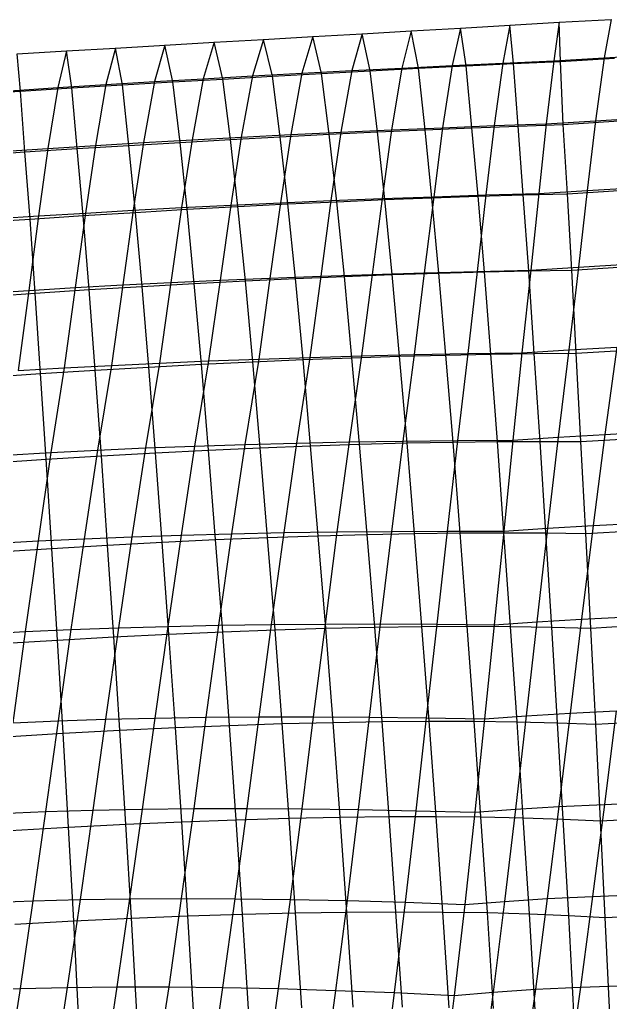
# Model space of a CAD drawing. Extents: x -429 to 429, y -1 to 209.
# Drawn here: x -304.12 to -286.93, y 173.99 to 202.62 of the extents above; entities that cross this region are included whole.
import ezdxf

# ---------------------------------------------------------------- set-up
doc = ezdxf.new("R2010")
doc.units = 0

msp = doc.modelspace()

# ---------------------------------------------------------------- linework, layer by layer
at = {"layer": 'default', "color": 5, "linetype": 'CONTINUOUS'}
for p, q in [((-291.286, 202.374, 89.369), (-289.851, 202.457, 88.312)), ((-289.851, 202.457, 88.312), (-290.054, 201.348, 88.106)), ((-289.851, 202.457, 88.312), (-288.417, 202.54, 87.256)), ((-288.417, 202.54, 87.256), (-288.569, 201.414, 87.12)), ((-288.417, 202.54, 87.256), (-288.569, 201.414, 87.12)), ((-288.417, 202.54, 87.256), (-286.903, 202.618, 86.246)), ((-286.903, 202.618, 86.246), (-287.105, 201.503, 86.036)), ((-297.024, 202.041, 93.594), (-295.59, 202.124, 92.538)), ((-295.59, 202.124, 92.538), (-295.905, 201.058, 92.181)), ((-295.59, 202.124, 92.538), (-294.155, 202.207, 91.481)), ((-294.155, 202.207, 91.481), (-294.456, 201.134, 91.143)), ((-294.155, 202.207, 91.481), (-292.721, 202.291, 90.425)), ((-292.721, 202.291, 90.425), (-292.997, 201.208, 90.117)), ((-292.721, 202.291, 90.425), (-291.286, 202.374, 89.369)), ((-291.286, 202.374, 89.369), (-291.53, 201.279, 89.105)), ((-301.328, 201.792, 96.764), (-299.894, 201.875, 95.707)), ((-299.894, 201.875, 95.707), (-300.199, 200.813, 95.374)), ((-299.894, 201.875, 95.707), (-298.459, 201.958, 94.651)), ((-298.459, 201.958, 94.651), (-298.777, 200.897, 94.297)), ((-298.459, 201.958, 94.651), (-297.024, 202.041, 93.594)), ((-297.024, 202.041, 93.594), (-297.346, 200.979, 93.233)), ((-304.197, 201.625, 98.876), (-302.763, 201.708, 97.82)), ((-302.763, 201.708, 97.82), (-303.014, 200.638, 97.566)), ((-302.763, 201.708, 97.82), (-301.328, 201.792, 96.764)), ((-301.328, 201.792, 96.764), (-301.611, 200.727, 96.463)), ((-287.105, 201.503, 86.036), (-285.631, 201.589, 84.966)), ((-292.997, 201.208, 90.117), (-291.53, 201.279, 89.105)), ((-291.53, 201.279, 89.105), (-291.807, 199.471, 88.844)), ((-291.53, 201.279, 89.105), (-290.054, 201.348, 88.106)), ((-290.054, 201.348, 88.106), (-290.305, 199.53, 87.88)), ((-290.054, 201.348, 88.106), (-288.569, 201.414, 87.12)), ((-288.569, 201.414, 87.12), (-288.789, 199.586, 86.938)), ((-288.569, 201.414, 87.12), (-288.789, 199.586, 86.938)), ((-288.569, 201.414, 87.12), (-287.105, 201.503, 86.036)), ((-287.105, 201.503, 86.036), (-287.356, 199.675, 85.808)), ((-298.777, 200.897, 94.297), (-297.346, 200.979, 93.233)), ((-297.346, 200.979, 93.233), (-297.674, 199.198, 92.915)), ((-297.346, 200.979, 93.233), (-295.905, 201.058, 92.181)), ((-295.905, 201.058, 92.181), (-296.229, 199.272, 91.865)), ((-295.905, 201.058, 92.181), (-294.456, 201.134, 91.143)), ((-294.456, 201.134, 91.143), (-294.769, 199.342, 90.837)), ((-294.456, 201.134, 91.143), (-292.997, 201.208, 90.117)), ((-292.997, 201.208, 90.117), (-293.295, 199.408, 89.83)), ((-303.014, 200.638, 97.566), (-301.611, 200.727, 96.463)), ((-301.611, 200.727, 96.463), (-301.918, 198.956, 96.186)), ((-301.611, 200.727, 96.463), (-300.199, 200.813, 95.374)), ((-300.199, 200.813, 95.374), (-300.519, 199.04, 95.075)), ((-300.199, 200.813, 95.374), (-298.777, 200.897, 94.297)), ((-298.777, 200.897, 94.297), (-299.104, 199.121, 93.985)), ((-304.407, 200.546, 98.68), (-303.014, 200.638, 97.566)), ((-303.014, 200.638, 97.566), (-303.301, 198.868, 97.318)), ((-291.807, 199.471, 88.844), (-290.305, 199.53, 87.88)), ((-290.305, 199.53, 87.88), (-290.546, 197.511, 87.681)), ((-290.305, 199.53, 87.88), (-288.789, 199.586, 86.938)), ((-288.789, 199.586, 86.938), (-289.007, 197.557, 86.774)), ((-288.789, 199.586, 86.938), (-289.007, 197.557, 86.774)), ((-288.789, 199.586, 86.938), (-287.356, 199.675, 85.808)), ((-287.356, 199.675, 85.808), (-287.598, 197.645, 85.608)), ((-287.356, 199.675, 85.808), (-285.907, 199.761, 84.699)), ((-297.674, 199.198, 92.915), (-296.229, 199.272, 91.865)), ((-296.229, 199.272, 91.865), (-296.528, 197.282, 91.596)), ((-296.229, 199.272, 91.865), (-294.769, 199.342, 90.837)), ((-294.769, 199.342, 90.837), (-295.059, 197.346, 90.576)), ((-294.769, 199.342, 90.837), (-293.295, 199.408, 89.83)), ((-293.295, 199.408, 89.83), (-293.573, 197.405, 89.583)), ((-293.295, 199.408, 89.83), (-291.807, 199.471, 88.844)), ((-291.807, 199.471, 88.844), (-292.068, 197.46, 88.618)), ((-303.301, 198.868, 97.318), (-301.918, 198.956, 96.186)), ((-301.918, 198.956, 96.186), (-302.205, 196.985, 95.95)), ((-301.918, 198.956, 96.186), (-300.519, 199.04, 95.075)), ((-300.519, 199.04, 95.075), (-300.816, 197.065, 94.822)), ((-300.519, 199.04, 95.075), (-299.104, 199.121, 93.985)), ((-299.104, 199.121, 93.985), (-299.407, 197.142, 93.72)), ((-299.104, 199.121, 93.985), (-297.674, 199.198, 92.915)), ((-297.674, 199.198, 92.915), (-297.977, 197.214, 92.645)), ((-304.668, 198.777, 98.469), (-303.301, 198.868, 97.318)), ((-303.301, 198.868, 97.318), (-303.574, 196.9, 97.104)), ((-290.546, 197.511, 87.681), (-289.007, 197.557, 86.774)), ((-289.007, 197.557, 86.774), (-289.243, 195.321, 86.599)), ((-289.007, 197.557, 86.774), (-289.243, 195.321, 86.599)), ((-289.007, 197.557, 86.774), (-287.598, 197.645, 85.608)), ((-287.598, 197.645, 85.608), (-287.856, 195.408, 85.402)), ((-287.598, 197.645, 85.608), (-286.169, 197.73, 84.469)), ((-297.977, 197.214, 92.645), (-296.528, 197.282, 91.596)), ((-296.528, 197.282, 91.596), (-296.834, 195.09, 91.332)), ((-296.528, 197.282, 91.596), (-295.059, 197.346, 90.576)), ((-295.059, 197.346, 90.576), (-295.358, 195.146, 90.317)), ((-295.059, 197.346, 90.576), (-293.573, 197.405, 89.583)), ((-293.573, 197.405, 89.583), (-293.86, 195.198, 89.336)), ((-293.573, 197.405, 89.583), (-292.068, 197.46, 88.618)), ((-292.068, 197.46, 88.618), (-292.341, 195.244, 88.389)), ((-292.068, 197.46, 88.618), (-290.546, 197.511, 87.681)), ((-290.546, 197.511, 87.681), (-290.802, 195.285, 87.477)), ((-303.574, 196.9, 97.104), (-302.205, 196.985, 95.95)), ((-302.205, 196.985, 95.95), (-302.504, 194.813, 95.715)), ((-302.205, 196.985, 95.95), (-300.816, 197.065, 94.822)), ((-300.816, 197.065, 94.822), (-301.123, 194.89, 94.572)), ((-300.816, 197.065, 94.822), (-299.407, 197.142, 93.72)), ((-299.407, 197.142, 93.72), (-299.717, 194.961, 93.459)), ((-299.407, 197.142, 93.72), (-297.977, 197.214, 92.645)), ((-297.977, 197.214, 92.645), (-298.288, 195.028, 92.379)), ((-304.92, 196.811, 98.284), (-303.574, 196.9, 97.104)), ((-303.574, 196.9, 97.104), (-303.859, 194.731, 96.89)), ((-293.86, 195.198, 89.336), (-292.341, 195.244, 88.389)), ((-292.341, 195.244, 88.389), (-292.634, 192.859, 88.144)), ((-292.341, 195.244, 88.389), (-290.802, 195.285, 87.477)), ((-290.802, 195.285, 87.477), (-291.077, 192.89, 87.256)), ((-290.802, 195.285, 87.477), (-289.243, 195.321, 86.599)), ((-289.243, 195.321, 86.599), (-289.498, 192.916, 86.409)), ((-289.243, 195.321, 86.599), (-289.498, 192.916, 86.409)), ((-289.243, 195.321, 86.599), (-287.856, 195.408, 85.402)), ((-287.856, 195.408, 85.402), (-288.134, 193.001, 85.181)), ((-287.856, 195.408, 85.402), (-286.443, 195.491, 84.237)), ((-301.123, 194.89, 94.572), (-299.717, 194.961, 93.459)), ((-299.717, 194.961, 93.459), (-300.05, 192.614, 93.184)), ((-299.717, 194.961, 93.459), (-298.288, 195.028, 92.379)), ((-298.288, 195.028, 92.379), (-298.62, 192.675, 92.099)), ((-298.288, 195.028, 92.379), (-296.834, 195.09, 91.332)), ((-296.834, 195.09, 91.332), (-297.162, 192.73, 91.051)), ((-296.834, 195.09, 91.332), (-295.358, 195.146, 90.317)), ((-295.358, 195.146, 90.317), (-295.678, 192.779, 90.043)), ((-295.358, 195.146, 90.317), (-293.86, 195.198, 89.336)), ((-293.86, 195.198, 89.336), (-294.168, 192.822, 89.073)), ((-305.188, 194.645, 98.094), (-303.859, 194.731, 96.89)), ((-303.859, 194.731, 96.89), (-304.166, 192.397, 96.661)), ((-303.859, 194.731, 96.89), (-302.504, 194.813, 95.715)), ((-302.504, 194.813, 95.715), (-302.824, 192.475, 95.466)), ((-302.504, 194.813, 95.715), (-301.123, 194.89, 94.572)), ((-301.123, 194.89, 94.572), (-301.452, 192.547, 94.307)), ((-289.498, 192.916, 86.409), (-288.134, 193.001, 85.181)), ((-288.134, 193.001, 85.181), (-288.443, 190.459, 84.93)), ((-288.134, 193.001, 85.181), (-286.738, 193.081, 83.99)), ((-286.738, 193.081, 83.99), (-287.084, 190.538, 83.687)), ((-300.05, 192.614, 93.184), (-298.62, 192.675, 92.099)), ((-298.62, 192.675, 92.099), (-299.03, 190.197, 91.718)), ((-298.62, 192.675, 92.099), (-297.162, 192.73, 91.051)), ((-297.162, 192.73, 91.051), (-297.564, 190.245, 90.672)), ((-297.162, 192.73, 91.051), (-295.678, 192.779, 90.043)), ((-295.678, 192.779, 90.043), (-296.064, 190.285, 89.676)), ((-295.678, 192.779, 90.043), (-294.168, 192.822, 89.073)), ((-294.168, 192.822, 89.073), (-294.532, 190.318, 88.732)), ((-294.168, 192.822, 89.073), (-292.634, 192.859, 88.144)), ((-292.634, 192.859, 88.144), (-292.969, 190.343, 87.84)), ((-292.634, 192.859, 88.144), (-291.077, 192.89, 87.256)), ((-291.077, 192.89, 87.256), (-291.379, 190.361, 87.002)), ((-291.077, 192.89, 87.256), (-289.498, 192.916, 86.409)), ((-289.498, 192.916, 86.409), (-289.761, 190.372, 86.218)), ((-289.498, 192.916, 86.409), (-289.761, 190.372, 86.218)), ((-304.166, 192.397, 96.661), (-302.824, 192.475, 95.466)), ((-302.824, 192.475, 95.466), (-303.21, 190.011, 95.145)), ((-302.824, 192.475, 95.466), (-301.452, 192.547, 94.307)), ((-301.452, 192.547, 94.307), (-301.855, 190.08, 93.956)), ((-301.452, 192.547, 94.307), (-300.05, 192.614, 93.184)), ((-300.05, 192.614, 93.184), (-300.461, 190.142, 92.813)), ((-291.379, 190.361, 87.002), (-289.761, 190.372, 86.218)), ((-289.761, 190.372, 86.218), (-290.031, 187.714, 86.026)), ((-289.761, 190.372, 86.218), (-290.031, 187.714, 86.026)), ((-289.761, 190.372, 86.218), (-288.443, 190.459, 84.93)), ((-288.443, 190.459, 84.93), (-288.753, 187.8, 84.688)), ((-288.443, 190.459, 84.93), (-287.084, 190.538, 83.687)), ((-287.084, 190.538, 83.687), (-287.423, 187.879, 83.403)), ((-287.084, 190.538, 83.687), (-285.683, 190.611, 82.491)), ((-303.21, 190.011, 95.145), (-301.855, 190.08, 93.956)), ((-301.855, 190.08, 93.956), (-302.244, 187.498, 93.633)), ((-301.855, 190.08, 93.956), (-300.461, 190.142, 92.813)), ((-300.461, 190.142, 92.813), (-300.856, 187.555, 92.473)), ((-300.461, 190.142, 92.813), (-299.03, 190.197, 91.718)), ((-299.03, 190.197, 91.718), (-299.424, 187.603, 91.369)), ((-299.03, 190.197, 91.718), (-297.564, 190.245, 90.672)), ((-297.564, 190.245, 90.672), (-297.95, 187.643, 90.323)), ((-297.564, 190.245, 90.672), (-296.064, 190.285, 89.676)), ((-296.064, 190.285, 89.676), (-296.435, 187.675, 89.338)), ((-296.064, 190.285, 89.676), (-294.532, 190.318, 88.732)), ((-294.532, 190.318, 88.732), (-294.884, 187.697, 88.414)), ((-294.532, 190.318, 88.732), (-292.969, 190.343, 87.84)), ((-292.969, 190.343, 87.84), (-293.297, 187.711, 87.553)), ((-292.969, 190.343, 87.84), (-291.379, 190.361, 87.002)), ((-291.379, 190.361, 87.002), (-291.679, 187.717, 86.757)), ((-304.526, 189.935, 96.38), (-303.21, 190.011, 95.145)), ((-303.21, 190.011, 95.145), (-303.586, 187.433, 94.848)), ((-290.031, 187.714, 86.026), (-288.753, 187.8, 84.688)), ((-288.753, 187.8, 84.688), (-289.065, 185.076, 84.448)), ((-288.753, 187.8, 84.688), (-287.423, 187.879, 83.403)), ((-287.423, 187.879, 83.403), (-287.763, 185.154, 83.124)), ((-287.423, 187.879, 83.403), (-286.044, 187.95, 82.171)), ((-302.244, 187.498, 93.633), (-300.856, 187.555, 92.473)), ((-300.856, 187.555, 92.473), (-301.247, 184.903, 92.145)), ((-300.856, 187.555, 92.473), (-299.424, 187.603, 91.369)), ((-299.424, 187.603, 91.369), (-299.812, 184.945, 91.032)), ((-299.424, 187.603, 91.369), (-297.95, 187.643, 90.323)), ((-297.95, 187.643, 90.323), (-298.33, 184.977, 89.986)), ((-297.95, 187.643, 90.323), (-296.435, 187.675, 89.338)), ((-296.435, 187.675, 89.338), (-296.802, 184.999, 89.009)), ((-296.435, 187.675, 89.338), (-294.884, 187.697, 88.414)), ((-294.884, 187.697, 88.414), (-295.232, 185.012, 88.104)), ((-294.884, 187.697, 88.414), (-293.297, 187.711, 87.553)), ((-293.297, 187.711, 87.553), (-293.624, 185.014, 87.271)), ((-293.297, 187.711, 87.553), (-291.679, 187.717, 86.757)), ((-291.679, 187.717, 86.757), (-291.981, 185.007, 86.512)), ((-291.679, 187.717, 86.757), (-290.031, 187.714, 86.026)), ((-290.031, 187.714, 86.026), (-290.306, 184.989, 85.83)), ((-290.031, 187.714, 86.026), (-290.306, 184.989, 85.83)), ((-304.879, 187.359, 96.116), (-303.586, 187.433, 94.848)), ((-303.586, 187.433, 94.848), (-303.959, 184.79, 94.561)), ((-303.586, 187.433, 94.848), (-302.244, 187.498, 93.633)), ((-302.244, 187.498, 93.633), (-302.63, 184.851, 93.322)), ((-287.763, 185.154, 83.124), (-286.403, 185.222, 81.861)), ((-301.247, 184.903, 92.145), (-299.812, 184.945, 91.032)), ((-299.812, 184.945, 91.032), (-300.188, 182.273, 90.712)), ((-299.812, 184.945, 91.032), (-298.33, 184.977, 89.986)), ((-298.33, 184.977, 89.986), (-298.698, 182.297, 89.666)), ((-298.33, 184.977, 89.986), (-296.802, 184.999, 89.009)), ((-296.802, 184.999, 89.009), (-297.159, 182.31, 88.696)), ((-296.802, 184.999, 89.009), (-295.232, 185.012, 88.104)), ((-295.232, 185.012, 88.104), (-295.574, 182.312, 87.805)), ((-295.232, 185.012, 88.104), (-293.624, 185.014, 87.271)), ((-293.624, 185.014, 87.271), (-293.947, 182.303, 86.996)), ((-293.624, 185.014, 87.271), (-291.981, 185.007, 86.512)), ((-291.981, 185.007, 86.512), (-292.283, 182.282, 86.27)), ((-291.981, 185.007, 86.512), (-290.306, 184.989, 85.83)), ((-290.306, 184.989, 85.83), (-290.586, 182.25, 85.629)), ((-290.306, 184.989, 85.83), (-290.586, 182.25, 85.629)), ((-290.306, 184.989, 85.83), (-289.065, 185.076, 84.448)), ((-289.065, 185.076, 84.448), (-289.376, 182.337, 84.21)), ((-289.065, 185.076, 84.448), (-287.763, 185.154, 83.124)), ((-287.763, 185.154, 83.124), (-288.097, 182.414, 82.854)), ((-305.232, 184.719, 95.859), (-303.959, 184.79, 94.561)), ((-303.959, 184.79, 94.561), (-304.324, 182.134, 94.284)), ((-303.959, 184.79, 94.561), (-302.63, 184.851, 93.322)), ((-302.63, 184.851, 93.322), (-303.005, 182.191, 93.024)), ((-302.63, 184.851, 93.322), (-301.247, 184.903, 92.145)), ((-301.247, 184.903, 92.145), (-301.625, 182.238, 91.833)), ((-289.376, 182.337, 84.21), (-288.097, 182.414, 82.854)), ((-288.097, 182.414, 82.854), (-288.427, 179.694, 82.587)), ((-288.097, 182.414, 82.854), (-286.753, 182.481, 81.563)), ((-286.753, 182.481, 81.563), (-287.096, 179.759, 81.273)), ((-304.324, 182.134, 94.284), (-303.005, 182.191, 93.024)), ((-303.005, 182.191, 93.024), (-303.368, 179.551, 92.739)), ((-303.005, 182.191, 93.024), (-301.625, 182.238, 91.833)), ((-301.625, 182.238, 91.833), (-301.991, 179.592, 91.535)), ((-301.625, 182.238, 91.833), (-300.188, 182.273, 90.712)), ((-300.188, 182.273, 90.712), (-300.552, 179.621, 90.408)), ((-300.188, 182.273, 90.712), (-298.698, 182.297, 89.666)), ((-298.698, 182.297, 89.666), (-299.055, 179.637, 89.36)), ((-298.698, 182.297, 89.666), (-297.159, 182.31, 88.696)), ((-297.159, 182.31, 88.696), (-297.506, 179.64, 88.396)), ((-297.159, 182.31, 88.696), (-295.574, 182.312, 87.805)), ((-295.574, 182.312, 87.805), (-295.908, 179.631, 87.517)), ((-295.574, 182.312, 87.805), (-293.947, 182.303, 86.996)), ((-293.947, 182.303, 86.996), (-294.267, 179.609, 86.726)), ((-293.947, 182.303, 86.996), (-292.283, 182.282, 86.27)), ((-292.283, 182.282, 86.27), (-292.586, 179.575, 86.026)), ((-292.283, 182.282, 86.27), (-290.586, 182.25, 85.629)), ((-290.586, 182.25, 85.629), (-290.872, 179.528, 85.419)), ((-290.586, 182.25, 85.629), (-290.872, 179.528, 85.419)), ((-290.586, 182.25, 85.629), (-289.376, 182.337, 84.21)), ((-289.376, 182.337, 84.21), (-289.687, 179.617, 83.97)), ((-287.096, 179.759, 81.273), (-285.696, 179.811, 80.034)), ((-304.68, 179.497, 94.016), (-303.368, 179.551, 92.739)), ((-303.368, 179.551, 92.739), (-303.738, 176.95, 92.443)), ((-303.368, 179.551, 92.739), (-301.991, 179.592, 91.535)), ((-301.991, 179.592, 91.535), (-302.362, 176.987, 91.227)), ((-301.991, 179.592, 91.535), (-300.552, 179.621, 90.408)), ((-300.552, 179.621, 90.408), (-300.921, 177.009, 90.093)), ((-300.552, 179.621, 90.408), (-299.055, 179.637, 89.36)), ((-299.055, 179.637, 89.36), (-299.418, 177.017, 89.044)), ((-299.055, 179.637, 89.36), (-297.506, 179.64, 88.396)), ((-297.506, 179.64, 88.396), (-297.859, 177.011, 88.084)), ((-297.506, 179.64, 88.396), (-295.908, 179.631, 87.517)), ((-295.908, 179.631, 87.517), (-296.248, 176.99, 87.217)), ((-295.908, 179.631, 87.517), (-294.267, 179.609, 86.726)), ((-294.267, 179.609, 86.726), (-294.592, 176.954, 86.444)), ((-294.267, 179.609, 86.726), (-292.586, 179.575, 86.026)), ((-292.586, 179.575, 86.026), (-292.896, 176.905, 85.769)), ((-292.586, 179.575, 86.026), (-290.872, 179.528, 85.419)), ((-290.872, 179.528, 85.419), (-291.165, 176.841, 85.194)), ((-290.872, 179.528, 85.419), (-291.165, 176.841, 85.194)), ((-290.872, 179.528, 85.419), (-289.687, 179.617, 83.97)), ((-289.687, 179.617, 83.97), (-290.005, 176.933, 83.716)), ((-289.687, 179.617, 83.97), (-288.427, 179.694, 82.587)), ((-288.427, 179.694, 82.587), (-288.763, 177.012, 82.308)), ((-288.427, 179.694, 82.587), (-287.096, 179.759, 81.273)), ((-287.096, 179.759, 81.273), (-287.444, 177.077, 80.972)), ((-305.043, 176.899, 93.737), (-303.738, 176.95, 92.443)), ((-303.738, 176.95, 92.443), (-304.111, 174.392, 92.139)), ((-303.738, 176.95, 92.443), (-302.362, 176.987, 91.227)), ((-302.362, 176.987, 91.227), (-302.737, 174.425, 90.911)), ((-302.362, 176.987, 91.227), (-300.921, 177.009, 90.093)), ((-300.921, 177.009, 90.093), (-301.293, 174.442, 89.77)), ((-300.921, 177.009, 90.093), (-299.418, 177.017, 89.044)), ((-299.418, 177.017, 89.044), (-299.784, 174.441, 88.72)), ((-299.418, 177.017, 89.044), (-297.859, 177.011, 88.084)), ((-297.859, 177.011, 88.084), (-298.216, 174.424, 87.764)), ((-297.859, 177.011, 88.084), (-296.248, 176.99, 87.217)), ((-296.248, 176.99, 87.217), (-296.594, 174.391, 86.905)), ((-296.248, 176.99, 87.217), (-294.592, 176.954, 86.444)), ((-294.592, 176.954, 86.444), (-294.926, 174.34, 86.148)), ((-294.592, 176.954, 86.444), (-292.896, 176.905, 85.769)), ((-291.165, 176.841, 85.194), (-290.005, 176.933, 83.716)), ((-290.005, 176.933, 83.716), (-290.333, 174.289, 83.445)), ((-290.005, 176.933, 83.716), (-288.763, 177.012, 82.308)), ((-288.763, 177.012, 82.308), (-289.107, 174.371, 82.014)), ((-288.763, 177.012, 82.308), (-287.444, 177.077, 80.972)), ((-287.444, 177.077, 80.972), (-287.797, 174.438, 80.66)), ((-287.444, 177.077, 80.972), (-286.051, 177.127, 79.716)), ((-292.896, 176.905, 85.769), (-293.216, 174.274, 85.495)), ((-292.896, 176.905, 85.769), (-291.165, 176.841, 85.194)), ((-291.165, 176.841, 85.194), (-291.472, 174.191, 84.948)), ((-291.165, 176.841, 85.194), (-291.472, 174.191, 84.948)), ((-305.41, 174.342, 93.447), (-304.111, 174.392, 92.139)), ((-304.111, 174.392, 92.139), (-304.505, 171.861, 91.807)), ((-304.111, 174.392, 92.139), (-302.737, 174.425, 90.911)), ((-302.737, 174.425, 90.911), (-303.132, 171.891, 90.568)), ((-302.737, 174.425, 90.911), (-301.293, 174.442, 89.77)), ((-301.293, 174.442, 89.77), (-301.685, 171.902, 89.42)), ((-301.293, 174.442, 89.77), (-299.784, 174.441, 88.72)), ((-299.784, 174.441, 88.72), (-300.169, 171.893, 88.368)), ((-299.784, 174.441, 88.72), (-298.216, 174.424, 87.764)), ((-298.216, 174.424, 87.764), (-298.592, 171.865, 87.415)), ((-298.216, 174.424, 87.764), (-296.594, 174.391, 86.905)), ((-296.594, 174.391, 86.905), (-296.959, 171.818, 86.566)), ((-296.594, 174.391, 86.905), (-294.926, 174.34, 86.148)), ((-294.926, 174.34, 86.148), (-295.278, 171.751, 85.824)), ((-294.926, 174.34, 86.148), (-293.216, 174.274, 85.495)), ((-290.333, 174.289, 83.445), (-289.107, 174.371, 82.014)), ((-289.107, 174.371, 82.014), (-289.47, 171.757, 81.692)), ((-289.107, 174.371, 82.014), (-287.797, 174.438, 80.66)), ((-287.797, 174.438, 80.66), (-288.17, 171.825, 80.318)), ((-287.797, 174.438, 80.66), (-286.41, 174.487, 79.387)), ((-293.216, 174.274, 85.495), (-293.555, 171.666, 85.192)), ((-293.216, 174.274, 85.495), (-291.472, 174.191, 84.948)), ((-291.472, 174.191, 84.948), (-291.798, 171.563, 84.673)), ((-291.472, 174.191, 84.948), (-291.798, 171.563, 84.673)), ((-291.472, 174.191, 84.948), (-290.333, 174.289, 83.445)), ((-290.333, 174.289, 83.445), (-290.68, 171.669, 83.146))]:
    msp.add_line(p, q, dxfattribs=at)
at = {"layer": 'default', "color": 3, "linetype": 'CONTINUOUS'}
for p, q in [((-291.286, 202.374, 89.369), (-289.851, 202.457, 88.312)), ((-289.851, 202.457, 88.312), (-288.417, 202.54, 87.256)), ((-289.743, 201.338, 88.541), (-289.851, 202.457, 88.312)), ((-288.417, 202.54, 87.256), (-286.903, 202.618, 86.246)), ((-288.379, 201.403, 87.394), (-288.417, 202.54, 87.256)), ((-288.379, 201.403, 87.394), (-288.417, 202.54, 87.256)), ((-297.024, 202.041, 93.594), (-295.59, 202.124, 92.538)), ((-295.59, 202.124, 92.538), (-294.155, 202.207, 91.481)), ((-295.333, 201.05, 92.966), (-295.59, 202.124, 92.538)), ((-294.155, 202.207, 91.481), (-292.721, 202.291, 90.425)), ((-293.916, 201.126, 91.885), (-294.155, 202.207, 91.481)), ((-292.721, 202.291, 90.425), (-291.286, 202.374, 89.369)), ((-292.512, 201.2, 90.786), (-292.721, 202.291, 90.425)), ((-291.121, 201.27, 89.672), (-291.286, 202.374, 89.369)), ((-301.328, 201.792, 96.764), (-299.894, 201.875, 95.707)), ((-299.894, 201.875, 95.707), (-298.459, 201.958, 94.651)), ((-299.659, 200.805, 96.111), (-299.894, 201.875, 95.707)), ((-298.459, 201.958, 94.651), (-297.024, 202.041, 93.594)), ((-298.204, 200.889, 95.08), (-298.459, 201.958, 94.651)), ((-296.762, 200.971, 94.032), (-297.024, 202.041, 93.594)), ((-304.197, 201.625, 98.876), (-302.763, 201.708, 97.82)), ((-304.093, 200.535, 99.102), (-304.197, 201.625, 98.876)), ((-302.763, 201.708, 97.82), (-301.328, 201.792, 96.764)), ((-302.603, 200.628, 98.122), (-302.763, 201.708, 97.82)), ((-301.125, 200.718, 97.125), (-301.328, 201.792, 96.764)), ((-292.512, 201.2, 90.786), (-291.121, 201.27, 89.672)), ((-291.121, 201.27, 89.672), (-289.743, 201.338, 88.541)), ((-290.954, 199.467, 90.028), (-291.121, 201.27, 89.672)), ((-289.743, 201.338, 88.541), (-288.379, 201.403, 87.394)), ((-289.613, 199.519, 88.853), (-289.743, 201.338, 88.541)), ((-288.379, 201.403, 87.394), (-286.802, 201.493, 86.484)), ((-288.294, 199.567, 87.653), (-288.379, 201.403, 87.394)), ((-288.294, 199.567, 87.653), (-288.379, 201.403, 87.394)), ((-298.204, 200.889, 95.08), (-296.762, 200.971, 94.032)), ((-296.762, 200.971, 94.032), (-295.333, 201.05, 92.966)), ((-296.538, 199.205, 94.469), (-296.762, 200.971, 94.032)), ((-295.333, 201.05, 92.966), (-293.916, 201.126, 91.885)), ((-295.111, 199.278, 93.399), (-295.333, 201.05, 92.966)), ((-293.916, 201.126, 91.885), (-292.512, 201.2, 90.786)), ((-293.704, 199.346, 92.301), (-293.916, 201.126, 91.885)), ((-292.318, 199.409, 91.178), (-292.512, 201.2, 90.786)), ((-302.603, 200.628, 98.122), (-301.125, 200.718, 97.125)), ((-301.125, 200.718, 97.125), (-299.659, 200.805, 96.111)), ((-300.939, 198.955, 97.516), (-301.125, 200.718, 97.125)), ((-299.659, 200.805, 96.111), (-298.204, 200.889, 95.08)), ((-299.453, 199.043, 96.528), (-299.659, 200.805, 96.111)), ((-297.986, 199.127, 95.512), (-298.204, 200.889, 95.08)), ((-305.594, 200.44, 100.064), (-304.093, 200.535, 99.102)), ((-304.093, 200.535, 99.102), (-302.603, 200.628, 98.122)), ((-303.967, 198.764, 99.407), (-304.093, 200.535, 99.102)), ((-302.444, 198.862, 98.476), (-302.603, 200.628, 98.122)), ((-289.613, 199.519, 88.853), (-288.294, 199.567, 87.653)), ((-288.294, 199.567, 87.653), (-286.68, 199.666, 86.806)), ((-288.177, 197.545, 87.969), (-288.294, 199.567, 87.653)), ((-288.177, 197.545, 87.969), (-288.294, 199.567, 87.653)), ((-296.538, 199.205, 94.469), (-295.111, 199.278, 93.399)), ((-295.111, 199.278, 93.399), (-293.704, 199.346, 92.301)), ((-294.89, 197.315, 93.846), (-295.111, 199.278, 93.399)), ((-293.704, 199.346, 92.301), (-292.318, 199.409, 91.178)), ((-293.49, 197.375, 92.736), (-293.704, 199.346, 92.301)), ((-292.318, 199.409, 91.178), (-290.954, 199.467, 90.028)), ((-292.118, 197.428, 91.594), (-292.318, 199.409, 91.178)), ((-290.954, 199.467, 90.028), (-289.613, 199.519, 88.853)), ((-290.775, 197.474, 90.418), (-290.954, 199.467, 90.028)), ((-289.461, 197.513, 89.209), (-289.613, 199.519, 88.853)), ((-302.444, 198.862, 98.476), (-300.939, 198.955, 97.516)), ((-300.939, 198.955, 97.516), (-299.453, 199.043, 96.528)), ((-300.748, 197.005, 97.931), (-300.939, 198.955, 97.516)), ((-299.453, 199.043, 96.528), (-297.986, 199.127, 95.512)), ((-299.246, 197.093, 96.963), (-299.453, 199.043, 96.528)), ((-297.986, 199.127, 95.512), (-296.538, 199.205, 94.469)), ((-297.768, 197.174, 95.96), (-297.986, 199.127, 95.512)), ((-296.316, 197.248, 94.92), (-296.538, 199.205, 94.469)), ((-305.507, 198.661, 100.309), (-303.967, 198.764, 99.407)), ((-303.967, 198.764, 99.407), (-302.444, 198.862, 98.476)), ((-303.82, 196.809, 99.753), (-303.967, 198.764, 99.407)), ((-302.273, 196.911, 98.861), (-302.444, 198.862, 98.476)), ((-289.461, 197.513, 89.209), (-288.177, 197.545, 87.969)), ((-288.177, 197.545, 87.969), (-286.537, 197.65, 87.172)), ((-288.051, 195.317, 88.315), (-288.177, 197.545, 87.969)), ((-288.051, 195.317, 88.315), (-288.177, 197.545, 87.969)), ((-297.768, 197.174, 95.96), (-296.316, 197.248, 94.92)), ((-296.316, 197.248, 94.92), (-294.89, 197.315, 93.846)), ((-296.093, 195.077, 95.386), (-296.316, 197.248, 94.92)), ((-294.89, 197.315, 93.846), (-293.49, 197.375, 92.736)), ((-294.668, 195.138, 94.308), (-294.89, 197.315, 93.846)), ((-293.49, 197.375, 92.736), (-292.118, 197.428, 91.594)), ((-293.274, 195.19, 93.188), (-293.49, 197.375, 92.736)), ((-292.118, 197.428, 91.594), (-290.775, 197.474, 90.418)), ((-291.915, 195.235, 92.028), (-292.118, 197.428, 91.594)), ((-290.775, 197.474, 90.418), (-289.461, 197.513, 89.209)), ((-290.59, 195.271, 90.828), (-290.775, 197.474, 90.418)), ((-289.302, 195.298, 89.59), (-289.461, 197.513, 89.209)), ((-302.273, 196.911, 98.861), (-300.748, 197.005, 97.931)), ((-300.748, 197.005, 97.931), (-299.246, 197.093, 96.963)), ((-300.554, 194.846, 98.363), (-300.748, 197.005, 97.931)), ((-299.246, 197.093, 96.963), (-297.768, 197.174, 95.96)), ((-299.038, 194.931, 97.415), (-299.246, 197.093, 96.963)), ((-297.551, 195.008, 96.422), (-297.768, 197.174, 95.96)), ((-305.389, 196.702, 100.608), (-303.82, 196.809, 99.753)), ((-303.82, 196.809, 99.753), (-302.273, 196.911, 98.861)), ((-303.666, 194.652, 100.124), (-303.82, 196.809, 99.753)), ((-302.097, 194.753, 99.267), (-302.273, 196.911, 98.861)), ((-293.274, 195.19, 93.188), (-291.915, 195.235, 92.028)), ((-291.915, 195.235, 92.028), (-290.59, 195.271, 90.828)), ((-291.711, 192.849, 92.474), (-291.915, 195.235, 92.028)), ((-290.59, 195.271, 90.828), (-289.302, 195.298, 89.59)), ((-290.405, 192.875, 91.253), (-290.59, 195.271, 90.828)), ((-289.302, 195.298, 89.59), (-288.051, 195.317, 88.315)), ((-289.141, 192.891, 89.988), (-289.302, 195.298, 89.59)), ((-288.051, 195.317, 88.315), (-286.387, 195.424, 87.564)), ((-287.921, 192.898, 88.681), (-288.051, 195.317, 88.315)), ((-287.921, 192.898, 88.681), (-288.051, 195.317, 88.315)), ((-299.038, 194.931, 97.415), (-297.551, 195.008, 96.422)), ((-297.551, 195.008, 96.422), (-296.093, 195.077, 95.386)), ((-297.335, 192.652, 96.895), (-297.551, 195.008, 96.422)), ((-296.093, 195.077, 95.386), (-294.668, 195.138, 94.308)), ((-295.873, 192.716, 95.862), (-296.093, 195.077, 95.386)), ((-294.668, 195.138, 94.308), (-293.274, 195.19, 93.188)), ((-294.447, 192.77, 94.78), (-294.668, 195.138, 94.308)), ((-293.06, 192.814, 93.65), (-293.274, 195.19, 93.188)), ((-303.666, 194.652, 100.124), (-302.097, 194.753, 99.267)), ((-302.097, 194.753, 99.267), (-300.554, 194.846, 98.363)), ((-301.921, 192.407, 99.687), (-302.097, 194.753, 99.267)), ((-300.554, 194.846, 98.363), (-299.038, 194.931, 97.415)), ((-300.361, 192.498, 98.808), (-300.554, 194.846, 98.363)), ((-298.832, 192.58, 97.877), (-299.038, 194.931, 97.415)), ((-305.26, 194.543, 100.935), (-303.666, 194.652, 100.124)), ((-303.511, 192.307, 100.511), (-303.666, 194.652, 100.124)), ((-287.921, 192.898, 88.681), (-286.236, 193.005, 87.973)), ((-297.335, 192.652, 96.895), (-295.873, 192.716, 95.862)), ((-295.873, 192.716, 95.862), (-294.447, 192.77, 94.78)), ((-295.65, 190.205, 96.353), (-295.873, 192.716, 95.862)), ((-294.447, 192.77, 94.78), (-293.06, 192.814, 93.65)), ((-294.224, 190.252, 95.268), (-294.447, 192.77, 94.78)), ((-293.06, 192.814, 93.65), (-291.711, 192.849, 92.474)), ((-292.841, 190.288, 94.129), (-293.06, 192.814, 93.65)), ((-291.711, 192.849, 92.474), (-290.405, 192.875, 91.253)), ((-291.504, 190.314, 92.938), (-291.711, 192.849, 92.474)), ((-290.405, 192.875, 91.253), (-289.141, 192.891, 89.988)), ((-290.213, 190.329, 91.697), (-290.405, 192.875, 91.253)), ((-289.141, 192.891, 89.988), (-287.921, 192.898, 88.681)), ((-288.972, 190.333, 90.408), (-289.141, 192.891, 89.988)), ((-287.782, 190.326, 89.072), (-287.921, 192.898, 88.681)), ((-287.782, 190.326, 89.072), (-287.921, 192.898, 88.681)), ((-303.511, 192.307, 100.511), (-301.921, 192.407, 99.687)), ((-301.921, 192.407, 99.687), (-300.361, 192.498, 98.808)), ((-301.741, 189.913, 100.125), (-301.921, 192.407, 99.687)), ((-300.361, 192.498, 98.808), (-298.832, 192.58, 97.877)), ((-300.164, 190.002, 99.271), (-300.361, 192.498, 98.808)), ((-298.832, 192.58, 97.877), (-297.335, 192.652, 96.895)), ((-298.622, 190.08, 98.356), (-298.832, 192.58, 97.877)), ((-297.117, 190.148, 97.383), (-297.335, 192.652, 96.895)), ((-305.127, 192.198, 101.282), (-303.511, 192.307, 100.511)), ((-303.348, 189.815, 100.919), (-303.511, 192.307, 100.511)), ((-287.782, 190.326, 89.072), (-286.077, 190.434, 88.403)), ((-300.164, 190.002, 99.271), (-298.622, 190.08, 98.356)), ((-298.622, 190.08, 98.356), (-297.117, 190.148, 97.383)), ((-298.416, 187.472, 98.84), (-298.622, 190.08, 98.356)), ((-297.117, 190.148, 97.383), (-295.65, 190.205, 96.353)), ((-296.902, 187.534, 97.876), (-297.117, 190.148, 97.383)), ((-295.65, 190.205, 96.353), (-294.224, 190.252, 95.268)), ((-295.431, 187.585, 96.848), (-295.65, 190.205, 96.353)), ((-294.224, 190.252, 95.268), (-292.841, 190.288, 94.129)), ((-294.004, 187.625, 95.76), (-294.224, 190.252, 95.268)), ((-292.841, 190.288, 94.129), (-291.504, 190.314, 92.938)), ((-292.626, 187.653, 94.613), (-292.841, 190.288, 94.129)), ((-291.504, 190.314, 92.938), (-290.213, 190.329, 91.697)), ((-291.297, 187.669, 93.409), (-291.504, 190.314, 92.938)), ((-290.213, 190.329, 91.697), (-288.972, 190.333, 90.408)), ((-290.022, 187.673, 92.15), (-290.213, 190.329, 91.697)), ((-288.972, 190.333, 90.408), (-287.782, 190.326, 89.072)), ((-288.801, 187.666, 90.838), (-288.972, 190.333, 90.408)), ((-287.638, 187.647, 89.476), (-287.782, 190.326, 89.072)), ((-287.638, 187.647, 89.476), (-287.782, 190.326, 89.072)), ((-304.986, 189.706, 101.651), (-303.348, 189.815, 100.919)), ((-303.348, 189.815, 100.919), (-301.741, 189.913, 100.125)), ((-303.184, 187.217, 101.338), (-303.348, 189.815, 100.919)), ((-301.741, 189.913, 100.125), (-300.164, 190.002, 99.271)), ((-301.56, 187.313, 100.572), (-301.741, 189.913, 100.125)), ((-299.969, 187.398, 99.739), (-300.164, 190.002, 99.271)), ((-298.416, 187.472, 98.84), (-296.902, 187.534, 97.876)), ((-296.902, 187.534, 97.876), (-295.431, 187.585, 96.848)), ((-296.688, 184.845, 98.372), (-296.902, 187.534, 97.876)), ((-295.431, 187.585, 96.848), (-294.004, 187.625, 95.76)), ((-295.212, 184.889, 97.347), (-295.431, 187.585, 96.848)), ((-294.004, 187.625, 95.76), (-292.626, 187.653, 94.613)), ((-293.785, 184.921, 96.256), (-294.004, 187.625, 95.76)), ((-292.626, 187.653, 94.613), (-291.297, 187.669, 93.409)), ((-292.41, 184.94, 95.1), (-292.626, 187.653, 94.613)), ((-291.297, 187.669, 93.409), (-290.022, 187.673, 92.15)), ((-291.091, 184.947, 93.883), (-291.297, 187.669, 93.409)), ((-290.022, 187.673, 92.15), (-288.801, 187.666, 90.838)), ((-289.83, 184.942, 92.607), (-290.022, 187.673, 92.15)), ((-288.801, 187.666, 90.838), (-287.638, 187.647, 89.476)), ((-288.63, 184.924, 91.274), (-288.801, 187.666, 90.838)), ((-287.638, 187.647, 89.476), (-285.917, 187.754, 88.845)), ((-287.493, 184.893, 89.888), (-287.638, 187.647, 89.476)), ((-287.493, 184.893, 89.888), (-287.638, 187.647, 89.476)), ((-303.184, 187.217, 101.338), (-301.56, 187.313, 100.572)), ((-301.56, 187.313, 100.572), (-299.969, 187.398, 99.739)), ((-301.38, 184.638, 101.024), (-301.56, 187.313, 100.572)), ((-299.969, 187.398, 99.739), (-298.416, 187.472, 98.84)), ((-299.775, 184.719, 100.212), (-299.969, 187.398, 99.739)), ((-298.21, 184.788, 99.328), (-298.416, 187.472, 98.84)), ((-304.839, 187.11, 102.033), (-303.184, 187.217, 101.338)), ((-303.02, 184.546, 101.762), (-303.184, 187.217, 101.338)), ((-293.785, 184.921, 96.256), (-292.41, 184.94, 95.1)), ((-292.41, 184.94, 95.1), (-291.091, 184.947, 93.883)), ((-292.199, 182.183, 95.586), (-292.41, 184.94, 95.1)), ((-291.091, 184.947, 93.883), (-289.83, 184.942, 92.607)), ((-290.888, 182.18, 94.356), (-291.091, 184.947, 93.883)), ((-289.83, 184.942, 92.607), (-288.63, 184.924, 91.274)), ((-289.641, 182.165, 93.064), (-289.83, 184.942, 92.607)), ((-287.493, 184.893, 89.888), (-285.757, 184.998, 89.293)), ((-301.38, 184.638, 101.024), (-299.775, 184.719, 100.212)), ((-299.775, 184.719, 100.212), (-298.21, 184.788, 99.328)), ((-299.585, 181.996, 100.684), (-299.775, 184.719, 100.212)), ((-298.21, 184.788, 99.328), (-296.688, 184.845, 98.372)), ((-298.009, 182.059, 99.813), (-298.21, 184.788, 99.328)), ((-296.688, 184.845, 98.372), (-295.212, 184.889, 97.347)), ((-296.479, 182.11, 98.866), (-296.688, 184.845, 98.372)), ((-295.212, 184.889, 97.347), (-293.785, 184.921, 96.256)), ((-294.998, 182.147, 97.843), (-295.212, 184.889, 97.347)), ((-293.57, 182.172, 96.749), (-293.785, 184.921, 96.256)), ((-288.63, 184.924, 91.274), (-287.493, 184.893, 89.888)), ((-288.46, 182.136, 91.711), (-288.63, 184.924, 91.274)), ((-287.349, 182.094, 90.302), (-287.493, 184.893, 89.888)), ((-287.349, 182.094, 90.302), (-287.493, 184.893, 89.888)), ((-304.692, 184.441, 102.423), (-303.02, 184.546, 101.762)), ((-303.02, 184.546, 101.762), (-301.38, 184.638, 101.024)), ((-302.857, 181.83, 102.187), (-303.02, 184.546, 101.762)), ((-301.202, 181.919, 101.476), (-301.38, 184.638, 101.024)), ((-298.009, 182.059, 99.813), (-296.479, 182.11, 98.866)), ((-296.479, 182.11, 98.866), (-294.998, 182.147, 97.843)), ((-296.28, 179.356, 99.347), (-296.479, 182.11, 98.866)), ((-294.998, 182.147, 97.843), (-293.57, 182.172, 96.749)), ((-294.795, 179.387, 98.327), (-294.998, 182.147, 97.843)), ((-293.57, 182.172, 96.749), (-292.199, 182.183, 95.586)), ((-293.366, 179.403, 97.23), (-293.57, 182.172, 96.749)), ((-292.199, 182.183, 95.586), (-290.888, 182.18, 94.356)), ((-291.998, 179.406, 96.06), (-292.199, 182.183, 95.586)), ((-290.888, 182.18, 94.356), (-289.641, 182.165, 93.064)), ((-290.694, 179.395, 94.819), (-290.888, 182.18, 94.356)), ((-289.641, 182.165, 93.064), (-288.46, 182.136, 91.711)), ((-289.459, 179.37, 93.512), (-289.641, 182.165, 93.064)), ((-288.46, 182.136, 91.711), (-287.349, 182.094, 90.302)), ((-288.296, 179.332, 92.142), (-288.46, 182.136, 91.711)), ((-287.349, 182.094, 90.302), (-285.598, 182.197, 89.741)), ((-287.208, 179.279, 90.713), (-287.349, 182.094, 90.302)), ((-287.208, 179.279, 90.713), (-287.349, 182.094, 90.302)), ((-304.545, 181.729, 102.814), (-302.857, 181.83, 102.187)), ((-302.857, 181.83, 102.187), (-301.202, 181.919, 101.476)), ((-302.7, 179.099, 102.606), (-302.857, 181.83, 102.187)), ((-301.202, 181.919, 101.476), (-299.585, 181.996, 100.684)), ((-301.032, 179.183, 101.919), (-301.202, 181.919, 101.476)), ((-299.585, 181.996, 100.684), (-298.009, 182.059, 99.813)), ((-299.403, 179.254, 101.146), (-299.585, 181.996, 100.684)), ((-297.817, 179.312, 100.287), (-298.009, 182.059, 99.813)), ((-301.032, 179.183, 101.919), (-299.403, 179.254, 101.146)), ((-299.403, 179.254, 101.146), (-297.817, 179.312, 100.287)), ((-299.227, 176.507, 101.599), (-299.403, 179.254, 101.146)), ((-297.817, 179.312, 100.287), (-296.28, 179.356, 99.347)), ((-297.632, 176.559, 100.754), (-297.817, 179.312, 100.287)), ((-296.28, 179.356, 99.347), (-294.795, 179.387, 98.327)), ((-296.087, 176.596, 99.82), (-296.28, 179.356, 99.347)), ((-294.795, 179.387, 98.327), (-293.366, 179.403, 97.23)), ((-294.597, 176.62, 98.802), (-294.795, 179.387, 98.327)), ((-293.366, 179.403, 97.23), (-291.998, 179.406, 96.06)), ((-293.167, 176.629, 97.703), (-293.366, 179.403, 97.23)), ((-291.998, 179.406, 96.06), (-290.694, 179.395, 94.819)), ((-291.802, 176.623, 96.525), (-291.998, 179.406, 96.06)), ((-290.694, 179.395, 94.819), (-289.459, 179.37, 93.512)), ((-290.506, 176.604, 95.274), (-290.694, 179.395, 94.819)), ((-289.459, 179.37, 93.512), (-288.296, 179.332, 92.142)), ((-289.283, 176.57, 93.952), (-289.459, 179.37, 93.512)), ((-288.296, 179.332, 92.142), (-287.208, 179.279, 90.713)), ((-288.137, 176.523, 92.565), (-288.296, 179.332, 92.142)), ((-287.208, 179.279, 90.713), (-285.444, 179.379, 90.184)), ((-287.072, 176.461, 91.116), (-287.208, 179.279, 90.713)), ((-287.072, 176.461, 91.116), (-287.208, 179.279, 90.713)), ((-304.401, 179.001, 103.203), (-302.7, 179.099, 102.606)), ((-302.7, 179.099, 102.606), (-301.032, 179.183, 101.919)), ((-302.549, 176.363, 103.017), (-302.7, 179.099, 102.606)), ((-300.868, 176.442, 102.355), (-301.032, 179.183, 101.919)), ((-294.597, 176.62, 98.802), (-293.167, 176.629, 97.703)), ((-293.167, 176.629, 97.703), (-291.802, 176.623, 96.525)), ((-292.978, 173.848, 98.163), (-293.167, 176.629, 97.703)), ((-304.264, 176.27, 103.585), (-302.549, 176.363, 103.017)), ((-302.549, 176.363, 103.017), (-300.868, 176.442, 102.355)), ((-302.405, 173.623, 103.419), (-302.549, 176.363, 103.017)), ((-300.868, 176.442, 102.355), (-299.227, 176.507, 101.599)), ((-300.713, 173.696, 102.779), (-300.868, 176.442, 102.355)), ((-299.227, 176.507, 101.599), (-297.632, 176.559, 100.754)), ((-299.061, 173.755, 102.042), (-299.227, 176.507, 101.599)), ((-297.632, 176.559, 100.754), (-296.087, 176.596, 99.82)), ((-297.456, 173.8, 101.208), (-297.632, 176.559, 100.754)), ((-296.087, 176.596, 99.82), (-294.597, 176.62, 98.802)), ((-295.903, 173.831, 100.281), (-296.087, 176.596, 99.82)), ((-294.409, 173.847, 99.265), (-294.597, 176.62, 98.802)), ((-291.802, 176.623, 96.525), (-290.506, 176.604, 95.274)), ((-291.616, 173.835, 96.979), (-291.802, 176.623, 96.525)), ((-290.506, 176.604, 95.274), (-289.283, 176.57, 93.952)), ((-290.326, 173.808, 95.717), (-290.506, 176.604, 95.274)), ((-289.283, 176.57, 93.952), (-288.137, 176.523, 92.565)), ((-289.115, 173.766, 94.381), (-289.283, 176.57, 93.952)), ((-288.137, 176.523, 92.565), (-287.072, 176.461, 91.116)), ((-287.986, 173.709, 92.977), (-288.137, 176.523, 92.565)), ((-287.072, 176.461, 91.116), (-285.297, 176.556, 90.618)), ((-286.943, 173.639, 91.51), (-287.072, 176.461, 91.116)), ((-286.943, 173.639, 91.51), (-287.072, 176.461, 91.116))]:
    msp.add_line(p, q, dxfattribs=at)

doc.saveas('drawing.dxf')
